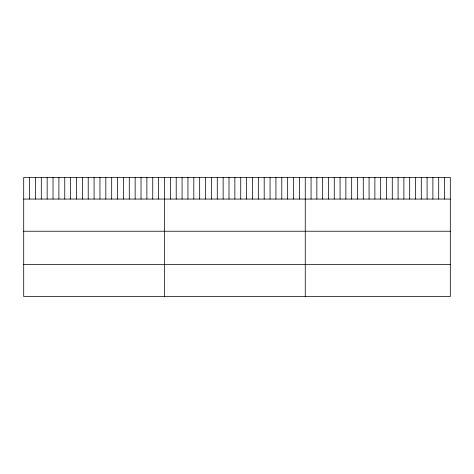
<?xml version="1.0" encoding="UTF-8"?>
<svg xmlns="http://www.w3.org/2000/svg" width="474" height="474" viewBox="0 0 474 474"><rect width="100%" height="100%" fill="white"/><g stroke="black" fill="none" stroke-linecap="round" stroke-linejoin="round"><path stroke-width="0.71" d="M450.3 199.062L450.3 296.552L23.7 296.552L23.7 177.448L450.3 177.448L450.3 199.062L23.7 199.062M23.7 231.235L450.3 231.235M23.7 264.379L450.3 264.379M444.499 177.448L444.499 199.062M438.699 177.448L438.699 199.062M432.892 177.448L432.892 199.062M427.092 177.448L427.092 199.062M421.291 177.448L421.291 199.062M415.491 177.448L415.491 199.062M409.69 177.448L409.69 199.062M403.884 177.448L403.884 199.062M398.083 177.448L398.083 199.062M392.282 177.448L392.282 199.062M386.482 177.448L386.482 199.062M380.681 177.448L380.681 199.062M374.875 177.448L374.875 199.062M369.074 177.448L369.074 199.062M363.274 177.448L363.274 199.062M357.473 177.448L357.473 199.062M351.672 177.448L351.672 199.062M345.866 177.448L345.866 199.062M340.065 177.448L340.065 199.062M334.265 177.448L334.265 199.062M328.464 177.448L328.464 199.062M322.664 177.448L322.664 199.062M316.857 177.448L316.857 199.062M311.057 177.448L311.057 199.062M305.256 177.448L305.256 296.552M299.39 177.448L299.39 199.062M293.524 177.448L293.524 199.062M287.659 177.448L287.659 199.062M281.793 177.448L281.793 199.062M275.927 177.448L275.927 199.062M270.062 177.448L270.062 199.062M264.196 177.448L264.196 199.062M258.33 177.448L258.33 199.062M252.464 177.448L252.464 199.062M246.599 177.448L246.599 199.062M240.733 177.448L240.733 199.062M234.867 177.448L234.867 199.062M229.001 177.448L229.001 199.062M223.136 177.448L223.136 199.062M217.27 177.448L217.27 199.062M211.404 177.448L211.404 199.062M205.538 177.448L205.538 199.062M199.673 177.448L199.673 199.062M193.807 177.448L193.807 199.062M187.941 177.448L187.941 199.062M182.075 177.448L182.075 199.062M176.209 177.448L176.209 199.062M170.344 177.448L170.344 199.062M164.478 177.448L164.478 296.552M158.612 177.448L158.612 199.062M152.747 177.448L152.747 199.062M146.881 177.448L146.881 199.062M141.015 177.448L141.015 199.062M135.149 177.448L135.149 199.062M129.284 177.448L129.284 199.062M123.418 177.448L123.418 199.062M117.552 177.448L117.552 199.062M111.686 177.448L111.686 199.062M105.82 177.448L105.82 199.062M99.955 177.448L99.955 199.062M94.089 177.448L94.089 199.062M88.223 177.448L88.223 199.062M82.358 177.448L82.358 199.062M76.492 177.448L76.492 199.062M70.626 177.448L70.626 199.062M64.76 177.448L64.76 199.062M58.895 177.448L58.895 199.062M53.029 177.448L53.029 199.062M47.163 177.448L47.163 199.062M41.297 177.448L41.297 199.062M35.431 177.448L35.431 199.062M29.566 177.448L29.566 199.062"/></g></svg>
